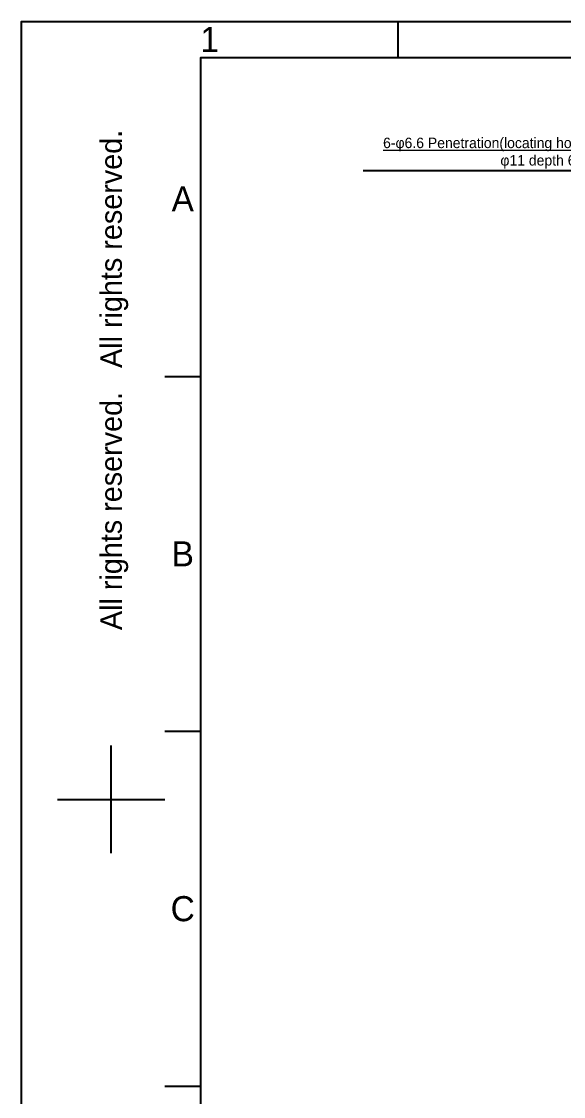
# Model space of a CAD drawing. Header units: millimetres. Extents: x 4086 to 8300, y 123 to 1549.
# Drawn here: x 6284 to 6647, y 829 to 1549 of the extents above; entities that cross this region are included whole.
import ezdxf
from ezdxf import colors
from ezdxf.entities.mleader import LeaderData, LeaderLine
from ezdxf.enums import TextEntityAlignment as Align
from ezdxf.math import Vec2, Vec3

# ---------------------------------------------------------------- set-up
doc = ezdxf.new("R2010")
doc.units = ezdxf.units.MM
doc.layers.add('标注层', color=7, linetype='Continuous', lineweight=0)
doc.styles.add('思源黑', font='SourceHanSansCN-Normal.ttf')

# ---------------------------------------------------------------- blocks, each defined once
blk = doc.blocks.new('1')
at = {"color": 2}
for p, q in [((6535.66, 1549.22), (6535.66, 1525.22)), ((6379.66, 1311.62), (6403.66, 1311.62)), ((6379.66, 1074.02), (6403.66, 1074.02)), ((6343.66, 992.42), (6343.66, 1064.42)), ((6307.66, 1028.42), (6379.66, 1028.42)), ((6379.66, 836.42), (6403.66, 836.42))]:
    blk.add_line(p, q, dxfattribs=at)
for points in [[(6283.66, 123.62), (6283.66, 1549.22), (8299.66, 1549.22), (8299.66, 123.62)], [(6403.66, 147.62), (6403.66, 1525.22), (8275.66, 1525.22), (8275.66, 147.62)]]:
    blk.add_lwpolyline(points, close=True, dxfattribs=at)
at = {"color": 2, "style": '思源黑'}
for s, p in [('1', (6409.66, 1537.22)), ('A', (6391.66, 1430.42)), ('B', (6391.66, 1192.82)), ('C', (6391.66, 955.22))]:
    blk.add_text(s, height=16.8, dxfattribs=at).set_placement(p, align=Align.MIDDLE_CENTER)
blk.add_text('All rights reserved.   All rights reserved.', height=14.4, rotation=90, dxfattribs=at).set_placement((6343.66, 1309.22), align=Align.MIDDLE_CENTER)
at = {"color": 7, "style": '思源黑'}
for tag, height, p in [('编号', 19.2, (8134.84, 252.67)), ('比例', 8, (7939.66, 171.62))]:
    blk.add_attdef(tag, text='', height=height, dxfattribs=at).set_placement(p, align=Align.MIDDLE)
at = {"linetype": 'Continuous', "lineweight": 0, "ltscale": 0.3, "style": '思源黑'}
for tag, p in [('当前页', (8121.35, 207.93)), ('总页数', (8160.27, 207.93))]:
    blk.add_attdef(tag, text='', height=8, dxfattribs=at).set_placement(p, align=Align.MIDDLE)

msp = doc.modelspace()

# ---------------------------------------------------------------- block references
msp.add_blockref('1', (0, 0))

# ---------------------------------------------------------------- leaders
at = {"layer": '标注层'}
ml = msp.add_multileader_mtext('Standard', dxfattribs=at)
ml.set_content('{\\L\\A1;\\C7;6-φ6.6 Penetration(locating hole\\H1.00002x;\\C0;)\\P\\l\\H0.99998x;\\C256;φ11 depth 6.5}', style='思源黑')
ml.set_leader_properties()
ml.build(insert=Vec2(0, 0))
ml.multileader.update_dxf_attribs({"text_left_attachment_type": 5, "text_right_attachment_type": 5, "dogleg_length": 1, "arrow_head_size": 6})
ctx = ml.context
ctx.base_point, ctx.char_height, ctx.arrow_head_size, ctx.plane_origin = Vec3(6514.8919, 1449.1495), 7, 6, Vec3(6686.9736, 1649.6231)
ctx.left_attachment, ctx.right_attachment, ctx.text_align_type = 5, 5, 2
notes = []
notes.append((ctx, [(0, (1, 1, 0), (6665.5003, 1449.1495), (-1, 0), 1, [(0, [(6700.6785, 1416.3205)], 0, [])])]))
ctx.mtext.insert, ctx.mtext.alignment, ctx.mtext.flow_direction = Vec3(6662.5003, 1471.4495), 3, 5
for ctx, leaders in notes:
    for number, flags, end, landing, length, lines in leaders:
        leader = LeaderData()
        leader.index, (leader.has_last_leader_line, leader.has_dogleg_vector, leader.attachment_direction) = number, flags
        leader.last_leader_point, leader.dogleg_vector, leader.dogleg_length = Vec3(end), Vec3(landing), length
        for number, points, colour, breaks in lines:
            line = LeaderLine()
            line.index, line.vertices, line.color, line.breaks = number, Vec3.list(points), colors.encode_raw_color(colour), breaks
            leader.lines.append(line)
        ctx.leaders.append(leader)

doc.saveas('drawing.dxf')
